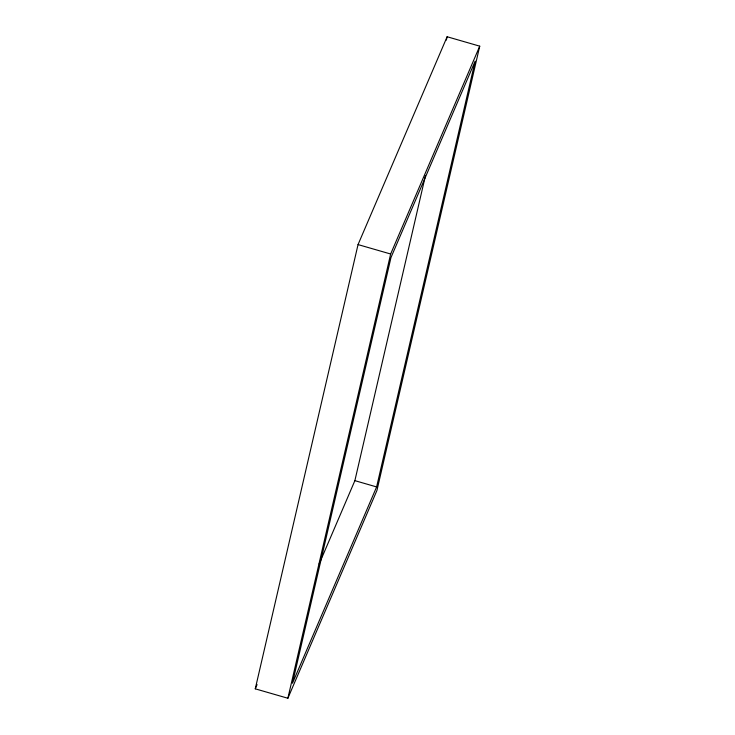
<?xml version="1.0" encoding="UTF-8"?>
<svg xmlns="http://www.w3.org/2000/svg" width="735" height="735" viewBox="0 0 735 735"><rect width="100%" height="100%" fill="white"/><g stroke="black" fill="none" stroke-linecap="round" stroke-linejoin="round"><path stroke-width="1.1" d="M255.265 688.833L358.046 244.59L447.128 36.75L479.734 46.167L376.954 490.41L287.872 698.25L255.265 688.833L257.075 684.616M287.872 698.25L390.652 254.007L479.734 46.167M446.356 40.094L447.128 36.75M319.146 564.021L354.876 480.653L425.464 175.601M376.614 486.928L475.122 61.189L390.992 257.489L292.484 683.219L376.614 486.928L354.876 480.653M358.046 244.59L390.652 254.007"/></g></svg>
